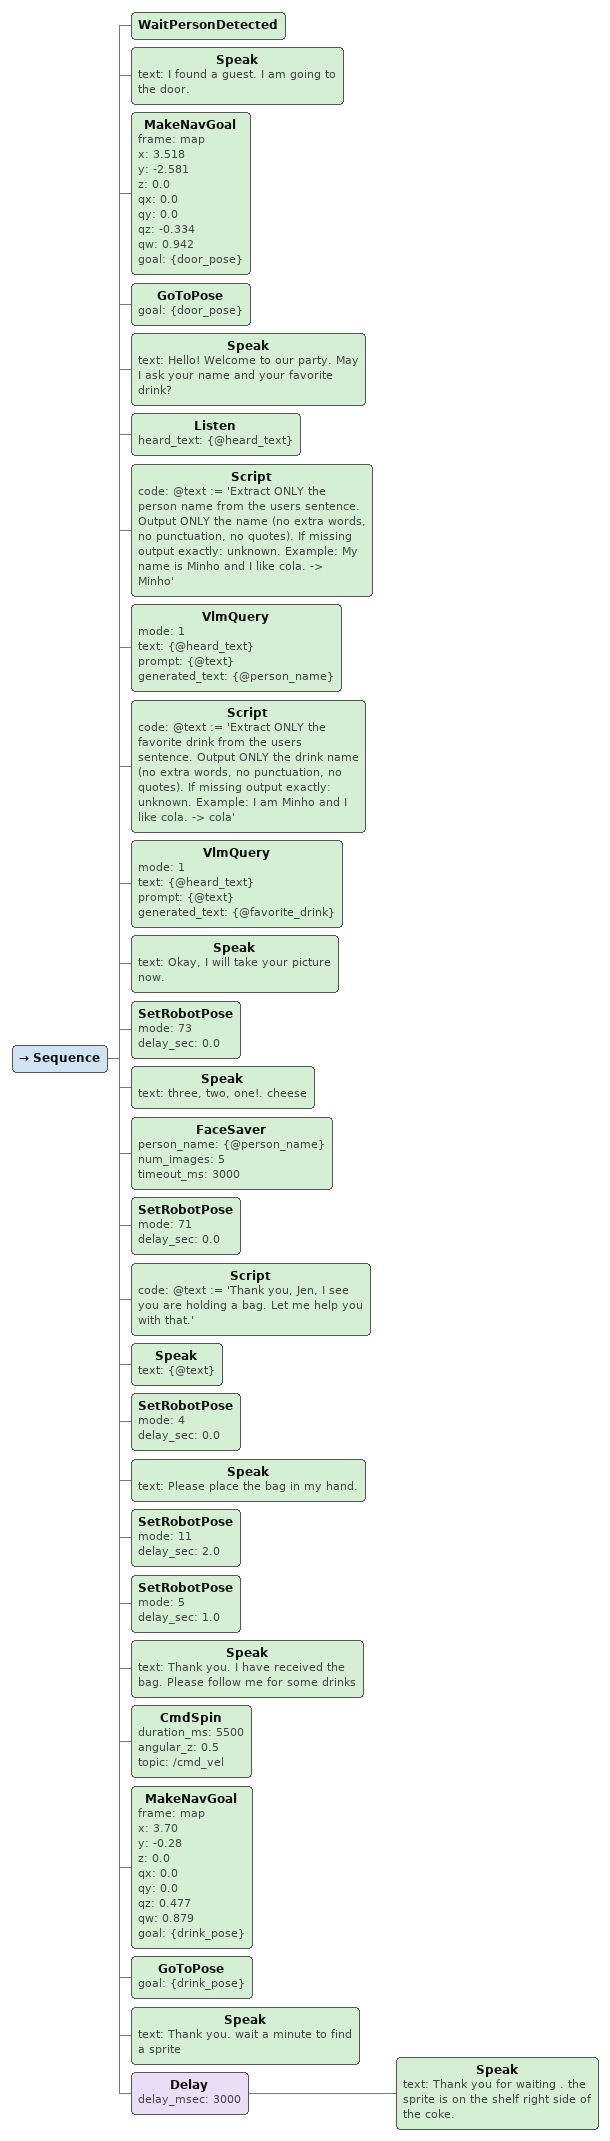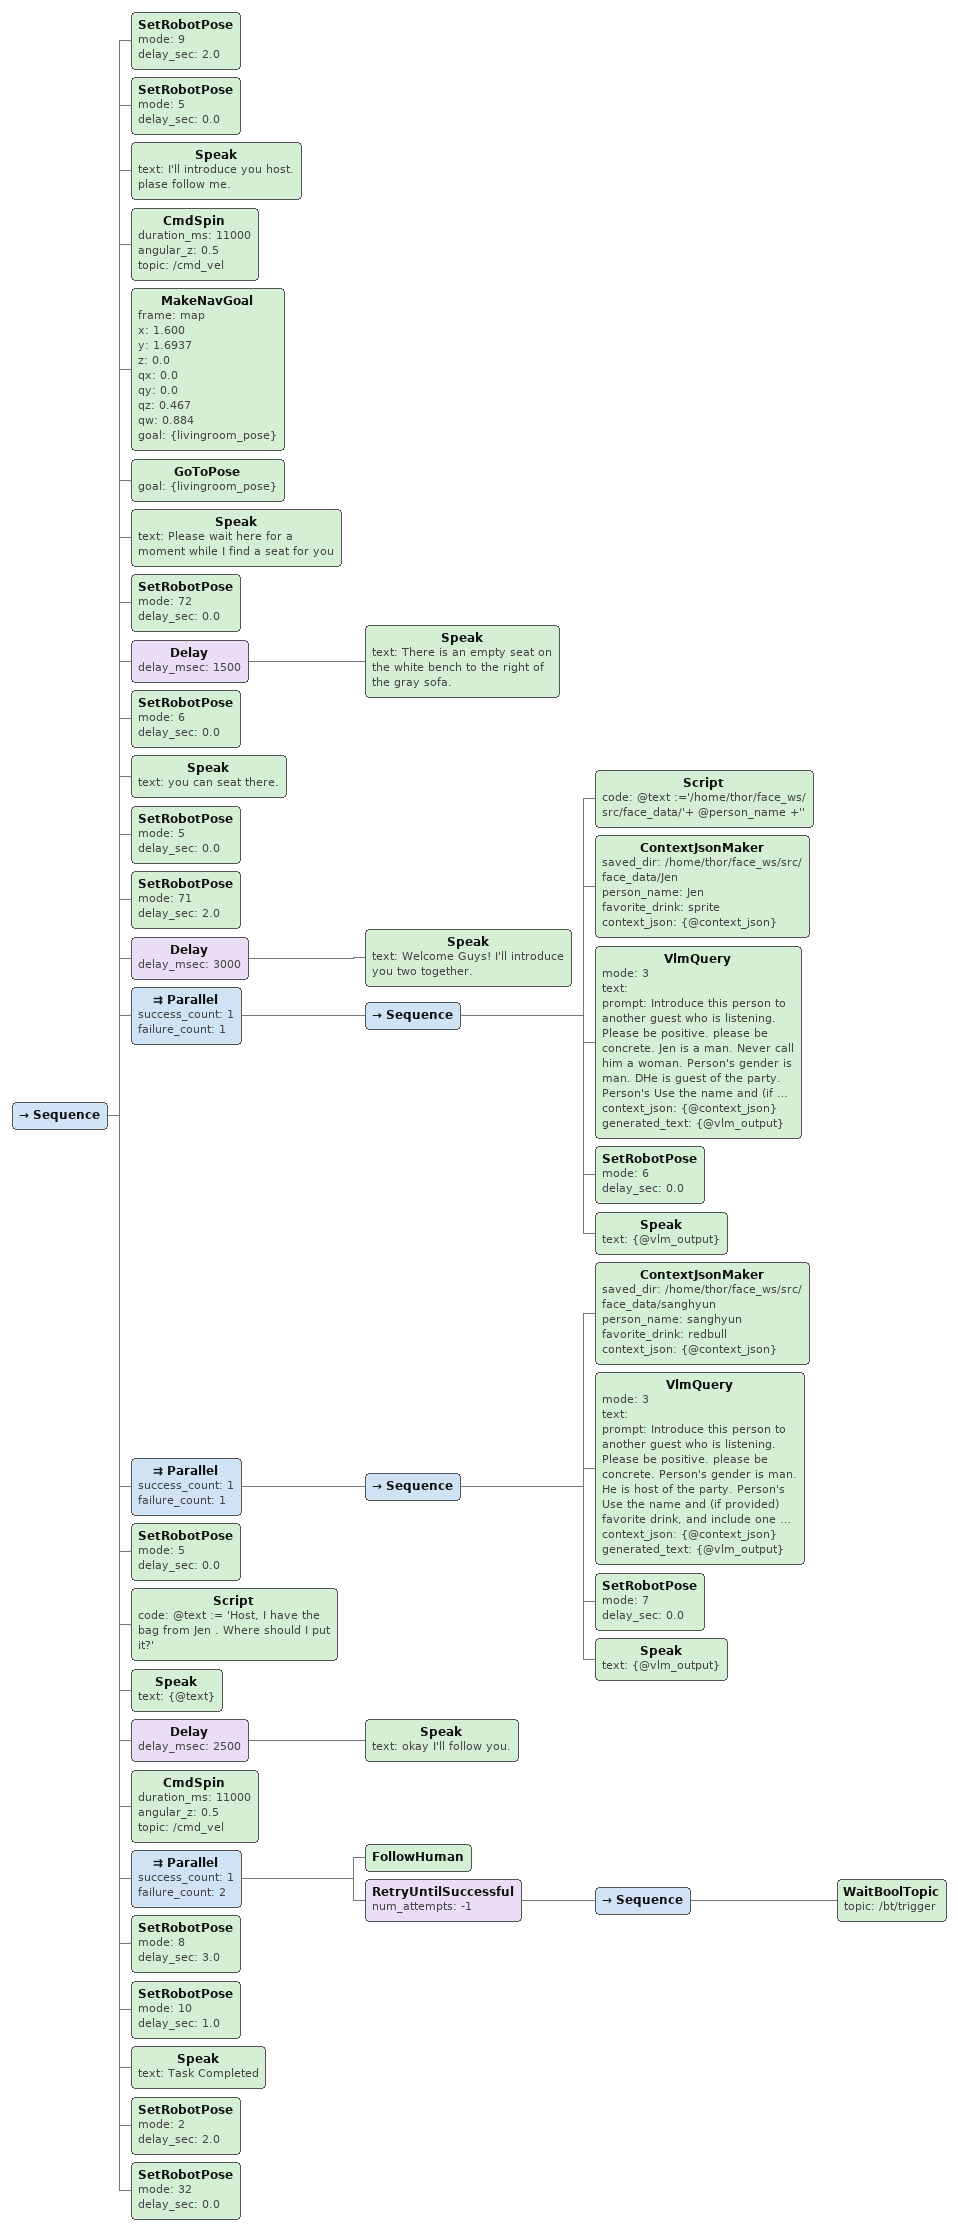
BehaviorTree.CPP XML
<Sequence>
<!-- #Scene 1. 손님 감지 및 이동 (Start) -->
          <WaitPersonDetected/>
          <Speak text="I found a guest. I am going to the door."/>
          <MakeNavGoal frame="map" x="3.518" y="-2.581" z="0.0" qx="0.0" qy="0.0" qz="-0.334" qw="0.942" goal="{door_pose}"/>
          <GoToPose goal="{door_pose}"/>

<!-- #Scene 2. 손님맞이 및 가방 수령 (Reception & Bag Handover) -->
            <!-- 1) 인사 및 이름 묻기 -->
          <Speak text="Hello! Welcome to our party. May I ask your name and your favorite drink?"/>
          <Listen heard_text="{@heard_text}"/>
          <Script code="@text := 'Extract ONLY the person name from the users sentence. Output ONLY the name (no extra words, no punctuation, no quotes). If missing output exactly: unknown. Example: My name is Minho and I like cola. -> Minho'"/>
          <VlmQuery mode="1" text="{@heard_text}" prompt="{@text}" generated_text="{@person_name}"/>
          <Script code="@text := 'Extract ONLY the favorite drink from the users sentence. Output ONLY the drink name (no extra words, no punctuation, no quotes). If missing output exactly: unknown. Example: I am Minho and I like cola. -> cola'"/>
          <VlmQuery mode="1" text="{@heard_text}" prompt="{@text}" generated_text="{@favorite_drink}"/>

          <!-- 2) 알림: 사진 촬영 안내 -->
          <Speak text="Okay, I will take your picture now."/>
          <SetRobotPose mode="73" delay_sec="0.0"/>
          <Speak text="three, two, one!. cheese"/>
          <FaceSaver person_name="{@person_name}" num_images="5" timeout_ms="3000"/>

          <SetRobotPose mode="71" delay_sec="0.0"/>
          <Script code="             @text := 'Thank you, Jen, I see you are holding a bag. Let me help you with that.'"/>

          <Speak text="{@text}"/>
          <SetRobotPose mode="4" delay_sec="0.0"/>
          <Speak text="Please place the bag in my hand."/>
          <SetRobotPose mode="11" delay_sec="2.0"/>
          <SetRobotPose mode="5" delay_sec="1.0"/>

<!-- #Scene 3. 안내 및 착석 (Guiding & Seating)  -->
          <Speak text="Thank you. I have received the bag. Please follow me for some drinks"/>
          <CmdSpin duration_ms="5500" angular_z="0.5" topic="/cmd_vel"/>
          <MakeNavGoal frame="map" x="3.70" y="-0.28" z="0.0" qx="0.0" qy="0.0" qz="0.477" qw="0.879" goal="{drink_pose}"/>
          <GoToPose goal="{drink_pose}"/>

          <Speak text="Thank you. wait a minute to find a sprite"/>

          <Delay delay_msec="3000">
             <Speak text="Thank you for waiting . the sprite is on the shelf right side of the coke."/>
          </Delay>
      </Sequence>

<Sequence>
<SetRobotPose mode="9" delay_sec="2.0"/>
          <SetRobotPose mode="5" delay_sec="0.0"/>
          <Speak text="I'll introduce you host. plase follow me."/>

          <CmdSpin duration_ms="11000" angular_z="0.5" topic="/cmd_vel"/>
          <MakeNavGoal frame="map" x="1.600" y="1.6937" z="0.0" qx="0.0" qy="0.0" qz="0.467" qw="0.884" goal="{livingroom_pose}"/>
          <GoToPose goal="{livingroom_pose}"/>

          <Speak text="Please wait here for a moment while I find a seat for you"/>
          <SetRobotPose mode="72" delay_sec="0.0"/>

          <Delay delay_msec="1500">
            <Speak text="There is an empty seat on the white bench to the right of the gray sofa."/>
          </Delay>

          <SetRobotPose mode="6" delay_sec="0.0"/>
          <Speak text="you can seat there."/>
          <SetRobotPose mode="5" delay_sec="0.0"/>
          <SetRobotPose mode="71" delay_sec="2.0"/>
          <Delay delay_msec="3000">
            <Speak text="Welcome Guys! I'll introduce you two together."/>
          </Delay>

<!-- #Scene 4. 소개 (Introduction)  -->
          <Parallel success_count="1" failure_count="1">
            <Sequence>
              <Script code="                 @text :='/home/thor/face_ws/src/face_data/'+ @person_name +''"/>
              <ContextJsonMaker saved_dir="/home/thor/face_ws/src/face_data/Jen" person_name="Jen" favorite_drink="sprite" context_json="{@context_json}"/>
              <VlmQuery mode="3" text="" prompt="Introduce this person to another guest who is listening. Please be positive. please be concrete. Jen is a man. Never call him a woman. Person's gender is man. DHe is guest of the party. Person's Use the name and (if provided) favorite drink, and include one short visual trait from the face. Output EXACTLY ONE natural English sentence. Make it funny and start by -this is ~~-" context_json="{@context_json}" generated_text="{@vlm_output}"/>
              <SetRobotPose mode="6" delay_sec="0.0"/>
              <Speak text="{@vlm_output}"/>
            </Sequence>
          </Parallel>

          <Parallel success_count="1" failure_count="1">
            <Sequence>
                <ContextJsonMaker saved_dir="/home/thor/face_ws/src/face_data/sanghyun" person_name="sanghyun" favorite_drink="redbull" context_json="{@context_json}"/>
                <VlmQuery mode="3" text="" prompt="Introduce this person to another guest who is listening. Please be positive. please be concrete. Person's gender is man. He is host of the party. Person's Use the name and (if provided) favorite drink, and include one short visual trait from the face. Output EXACTLY ONE natural English sentence. Make it funny and start by -this is ~~-" context_json="{@context_json}" generated_text="{@vlm_output}"/>
                <SetRobotPose mode="7" delay_sec="0.0"/>
                <Speak text="{@vlm_output}"/>
            </Sequence>
          </Parallel>

          <SetRobotPose mode="5" delay_sec="0.0"/>

<!-- #Scene 5. 가방 전달 (Bag Delivery to Host)  -->
          <Script code="             @text := 'Host, I have the bag from Jen . Where should I put it?'"/>

         <Speak text="{@text}"/>
         <Delay delay_msec="2500">
             <Speak text="okay I'll follow you."/>
         </Delay>
         <CmdSpin duration_ms="11000" angular_z="0.5" topic="/cmd_vel"/>

         <Parallel success_count="1" failure_count="2">
          <FollowHuman/>
          <RetryUntilSuccessful num_attempts="-1">
            <Sequence>
              <WaitBoolTopic topic="/bt/trigger"/>
            </Sequence>
          </RetryUntilSuccessful>
         </Parallel>

         <SetRobotPose mode="8" delay_sec="3.0"/>
         <SetRobotPose mode="10" delay_sec="1.0"/>
         <Speak text="Task Completed"/>
         <SetRobotPose mode="2" delay_sec="2.0"/>
         <SetRobotPose mode="32" delay_sec="0.0"/>
      </Sequence>
